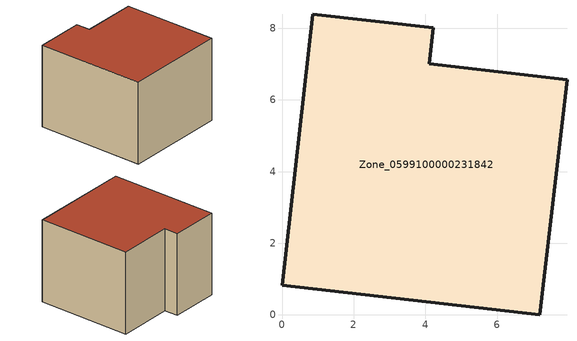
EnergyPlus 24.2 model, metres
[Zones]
Zone_0599100000231842
 floor ground (C_G): 0,0.83 0.86,8.39 4.22,8.01 4.11,7.01 7.95,6.57 7.19,0 z0
 wall outside (C_F): 0.86,8.39 0,0.83 7.19,0 7.95,6.57 4.11,7.01 4.22,8.01 0.86,8.39 z0:5.79
 roof outside (C_R): 0,0.83 7.19,0 7.95,6.57 4.11,7.01 4.22,8.01 0.86,8.39 z5.79
[BUILDING]
Pand.0599100000231842: North Axis=0; Terrain=City; Loads Convergence Tolerance Value=0.04; Temperature Convergence Tolerance Value=0.4; Solar Distribution=FullExterior; Maximum Number of Warmup Days=25; Minimum Number of Warmup Days=1
[Site:Location]
Rotterdam.The.Hague.AP_ZH_NLD Design_Conditions: Latitude=51.96; Longitude=4.45; Time Zone=1; Elevation=-4.5
[SITE:GROUNDTEMPERATURE:BUILDINGSURFACE]
18, 18, 18, 18, 18, 18, 18, 18, 18, 18, 18, 18
[MATERIAL] Thermal Absorptance=0.9; Solar Absorptance=0.7; Visible Absorptance=0.7
Name | Roughness | Thickness | Conductivity | Density | Specific Heat
G.TI.1975-1991 | MediumSmooth | 0.15 | 0.288461 | 540 | 1210
F.TI.1975-1991 | Rough | 0.3 | 0.230769 | 1920 | 840
R.TI.1975-1991 | MediumRough | 0.2 | 0.153846 | 1500 | 1000
[CONSTRUCTION]
C_G: G.TI.1975-1991
C_F: F.TI.1975-1991
C_R: R.TI.1975-1991
[ZONE]
Zone_0599100000231842: Type=1; Multiplier=1; Ceiling Height=Autocalculate; Volume=Autocalculate; Floor Area=autocalculate; Part of Total Floor Area=Yes
[ZONEINFILTRATION:DESIGNFLOWRATE]
Infil_Zone_0599100000231842: Zone or ZoneList or Space or SpaceList=Zone_0599100000231842; Schedule=AlwaysOn; Design Flow Rate Calculation Method=Flow/Area; Flow Rate per Floor Area=0.003; Constant Term Coefficient=1; Temperature Term Coefficient=0; Velocity Term Coefficient=0; Velocity Squared Term Coefficient=0
[HVACTEMPLATE:ZONE:IDEALLOADSAIRSYSTEM]
Zone_0599100000231842: Maximum Heating Supply Air Temperature=50; Minimum Cooling Supply Air Temperature=13; Maximum Heating Supply Air Humidity Ratio=0.0156; Minimum Cooling Supply Air Humidity Ratio=0.0077; Heating Limit=NoLimit; Cooling Limit=NoLimit; Dehumidification Control Type=ConstantSensibleHeatRatio; Cooling Sensible Heat Ratio=0.7; Dehumidification Setpoint=60; Humidification Control Type=None; Humidification Setpoint=30; Outdoor Air Method=None; Outdoor Air Flow Rate per Person=0.00944; Outdoor Air Flow Rate per Zone Floor Area=0; Outdoor Air Flow Rate per Zone=0; Demand Controlled Ventilation Type=None; Outdoor Air Economizer Type=NoEconomizer; Heat Recovery Type=None; Sensible Heat Recovery Effectiveness=0.7; Latent Heat Recovery Effectiveness=0.65
[ZONECONTROL:THERMOSTAT]
ThermostatControl_Zone_0599100000231842: Zone or ZoneList=Zone_0599100000231842; Control Type Schedule=DualSetpointControlType; Control 1=Thermostat_Zone_0599100000231842; Temperature Difference Between Cutout And Setpoint=0
[THERMOSTATSETPOINT:DUALSETPOINT]
Thermostat_Zone_0599100000231842: Heating Setpoint Temperature Schedule=HeatingSetpoint_Zone_0599100000231842; Cooling Setpoint Temperature Schedule=CoolingSetpoint_Zone_0599100000231842
[SCHEDULE:COMPACT]
HeatingSetpoint_Zone_0599100000231842: Through: 12/31, For: AllDays, Until: 24:00, 21
CoolingSetpoint_Zone_0599100000231842: Through: 12/31, For: AllDays, Until: 24:00, 24
DualSetpointControlType: Through: 12/31, For: AllDays, Until: 24:00, 4
AlwaysOn: Through: 12/31, For: AllDays, Until: 24:00, 1
